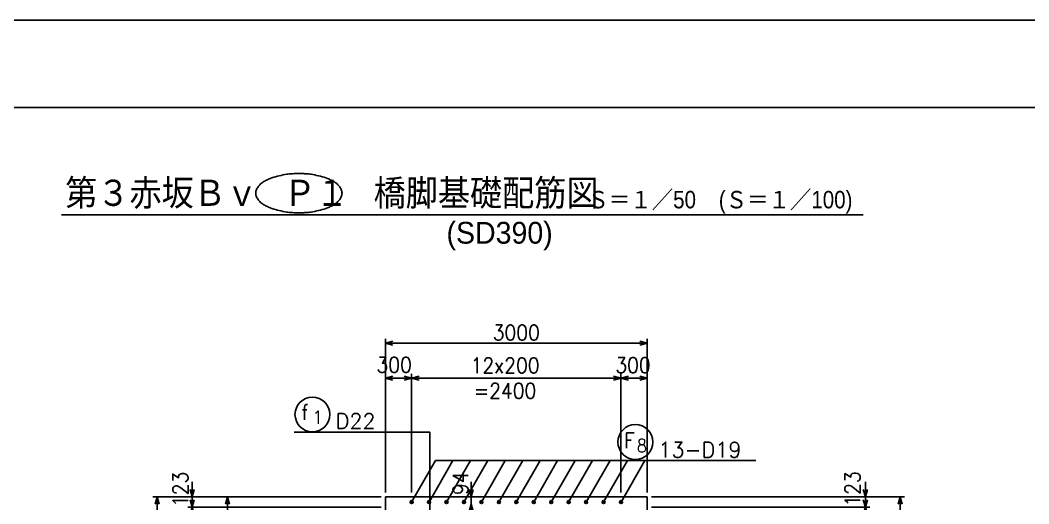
# Model space of a CAD drawing. Extents: x -859 to 41191, y 51716 to 81416.
# Drawn here: x 15574 to 27136, y 75872 to 81416 of the extents above; entities that cross this region are included whole.
import ezdxf
from ezdxf.enums import TextEntityAlignment as Align

# ---------------------------------------------------------------- set-up
doc = ezdxf.new("R2010")
doc.units = 0
doc.header["$LTSCALE"] = 300
doc.header["$MEASUREMENT"] = 0
doc.layers.get('0').update_dxf_attribs({"linetype": 'CONTINUOUS'})
doc.layers.get('DEFPOINTS').update_dxf_attribs({"linetype": 'CONTINUOUS'})
for name, color, linetype in [('丸ポチ', 2, 'CONTINUOUS'), ('寸法', 1, 'CONTINUOUS'), ('引き出し横', 1, 'CONTINUOUS'), ('引き出し縦', 1, 'CONTINUOUS'), ('枠', 7, 'CONTINUOUS'), ('構造', 3, 'CONTINUOUS'), ('記号', 2, 'CONTINUOUS'), ('記号-1', 2, 'CONTINUOUS')]:
    doc.layers.add(name, color=color, linetype=linetype)
doc.styles.add('MS明朝', font='MS PMincho.ttf')
doc.styles.add('romans', font='ROMANS.shx', dxfattribs={"width": 0.9, "bigfont": 'EXTFONT.shx'})
doc.styles.add('ｽﾀｲﾙ1', font='ROMANS.shx', dxfattribs={"bigfont": 'EXTFONT.shx'})
doc.dimstyles.new('ST-50', dxfattribs={"dimscale": 50, "dimtxt": 3.5, "dimasz": 1.7, "dimexe": 1, "dimexo": 1, "dimgap": 1, "dimtad": 0, "dimdec": 0, "dimzin": 0, "dimdsep": 46, "dimtxsty": 'romans', "dimblk": 'OPEN30', "dimcen": 1, "dimdle": 3, "dimclrd": 1, "dimclre": 1, "dimclrt": 3, "dimaunit": 1, "dimadec": 0, "dimazin": 0, "dimtfac": 1, "dimtdec": 0, "dimtmove": 2, "dimatfit": 3, "dimldrblk": 'OPEN30', "dimfxl": 0, "dimtvp": 0.7, "dimtolj": 1, "dimtzin": 0, "dimarcsym": 0})

# ---------------------------------------------------------------- blocks, each defined once
blk = doc.blocks.new('_Open30')
at = {"color": 0, "lineweight": -2}
for p, q in [((-1, 0.27), (0, 0)), ((0, 0), (-1, -0.27)), ((0, 0), (-1, 0))]:
    blk.add_line(p, q, dxfattribs=at)
blk = doc.blocks.new('*D6')
at = {"layer": 'DEFPOINTS', "color": 0, "linetype": 'Continuous'}
for p in [(22761, 75953), (25262, 75953), (22761, 75833)]:
    blk.add_point(p, dxfattribs=at)
at = {"layer": '寸法', "color": 1, "linetype": 'Continuous', "lineweight": -2}
for p, q in [((25262, 76038), (25262, 76123)), ((22811, 75953), (25312, 75953)), ((25262, 75833), (25262, 75953)), ((22811, 75833), (25312, 75833)), ((25262, 75748), (25262, 75663))]:
    blk.add_line(p, q, dxfattribs=at)
at = {"layer": '寸法', "color": 1, "linetype": 'Continuous', "lineweight": -2, "xscale": 85, "yscale": 85, "zscale": 85}
for p, rotation in [((25262, 75953), 270), ((25262, 75833), 90)]:
    blk.add_blockref('_Open30', p, dxfattribs=dict(at, rotation=rotation))
at = {"layer": '寸法', "color": 3, "linetype": 'Continuous', "insert": (25115, 76043), "char_height": 175, "attachment_point": 5, "rotation": 90, "style": 'romans'}
blk.add_mtext('\\A1;123', dxfattribs=at)
blk = doc.blocks.new('*D2')
at = {"layer": 'DEFPOINTS', "color": 0, "linetype": 'Continuous'}
for p in [(22761, 75953), (25662, 75953), (22761, 66853)]:
    blk.add_point(p, dxfattribs=at)
at = {"layer": '寸法', "color": 1, "linetype": 'Continuous', "lineweight": -2}
for p, q in [((22811, 75953), (25712, 75953)), ((25662, 66938), (25662, 75868)), ((22811, 66853), (25712, 66853))]:
    blk.add_line(p, q, dxfattribs=at)
at = {"layer": '寸法', "color": 1, "linetype": 'Continuous', "lineweight": -2, "xscale": 85, "yscale": 85, "zscale": 85}
for p, rotation in [((25662, 75953), 90), ((25662, 66853), 270)]:
    blk.add_blockref('_Open30', p, dxfattribs=dict(at, rotation=rotation))
at = {"layer": '寸法', "color": 3, "linetype": 'Continuous', "insert": (25540, 71403), "char_height": 175, "attachment_point": 5, "rotation": 90, "style": 'romans'}
blk.add_mtext('\\A1;9100', dxfattribs=at)
blk = doc.blocks.new('*D7')
at = {"layer": 'DEFPOINTS', "color": 0, "linetype": 'Continuous'}
for p in [(22761, 75833), (25262, 75833), (22761, 75652)]:
    blk.add_point(p, dxfattribs=at)
at = {"layer": '寸法', "color": 1, "linetype": 'Continuous', "lineweight": -2}
for p, q in [((25262, 75918), (25262, 76003)), ((22811, 75833), (25312, 75833)), ((25262, 75652), (25262, 75833)), ((22811, 75652), (25312, 75652)), ((25262, 75567), (25262, 75482))]:
    blk.add_line(p, q, dxfattribs=at)
at = {"layer": '寸法', "color": 1, "linetype": 'Continuous', "lineweight": -2, "xscale": 85, "yscale": 85, "zscale": 85}
for p, rotation in [((25262, 75833), 270), ((25262, 75652), 90)]:
    blk.add_blockref('_Open30', p, dxfattribs=dict(at, rotation=rotation))
at = {"layer": '寸法', "color": 3, "linetype": 'Continuous', "insert": (25118, 75481), "char_height": 175, "attachment_point": 5, "rotation": 90, "style": 'romans'}
blk.add_mtext('\\A1;177', dxfattribs=at)
blk = doc.blocks.new('*D8')
at = {"layer": 'DEFPOINTS', "color": 0, "linetype": 'Continuous'}
for p in [(17145, 75953), (19761, 75953), (19761, 66853)]:
    blk.add_point(p, dxfattribs=at)
at = {"layer": '寸法', "color": 1, "linetype": 'Continuous', "lineweight": -2}
for p, q in [((19711, 75953), (17095, 75953)), ((17145, 66938), (17145, 75868)), ((19711, 66853), (17095, 66853))]:
    blk.add_line(p, q, dxfattribs=at)
at = {"layer": '寸法', "color": 1, "linetype": 'Continuous', "lineweight": -2, "xscale": 85, "yscale": 85, "zscale": 85}
for p, rotation in [((17145, 75953), 90), ((17145, 66853), 270)]:
    blk.add_blockref('_Open30', p, dxfattribs=dict(at, rotation=rotation))
at = {"layer": '寸法', "color": 3, "linetype": 'Continuous', "insert": (17023, 71403), "char_height": 175, "attachment_point": 5, "rotation": 90, "style": 'romans'}
blk.add_mtext('\\A1;9100', dxfattribs=at)
blk = doc.blocks.new('*D13')
at = {"layer": 'DEFPOINTS', "color": 0, "linetype": 'Continuous'}
for p in [(17545, 75833), (19761, 75833), (19761, 75652)]:
    blk.add_point(p, dxfattribs=at)
at = {"layer": '寸法', "color": 1, "linetype": 'Continuous', "lineweight": -2}
for p, q in [((17545, 75918), (17545, 76003)), ((19711, 75833), (17495, 75833)), ((17545, 75652), (17545, 75833)), ((19711, 75652), (17495, 75652)), ((17545, 75567), (17545, 75482))]:
    blk.add_line(p, q, dxfattribs=at)
at = {"layer": '寸法', "color": 1, "linetype": 'Continuous', "lineweight": -2, "xscale": 85, "yscale": 85, "zscale": 85}
for p, rotation in [((17545, 75833), 270), ((17545, 75652), 90)]:
    blk.add_blockref('_Open30', p, dxfattribs=dict(at, rotation=rotation))
at = {"layer": '寸法', "color": 3, "linetype": 'Continuous', "insert": (17421, 75527), "char_height": 175, "attachment_point": 5, "rotation": 90, "style": 'romans'}
blk.add_mtext('\\A1;177', dxfattribs=at)
blk = doc.blocks.new('*D12')
at = {"layer": 'DEFPOINTS', "color": 0, "linetype": 'Continuous'}
for p in [(17545, 75953), (19761, 75953), (19761, 75833)]:
    blk.add_point(p, dxfattribs=at)
at = {"layer": '寸法', "color": 1, "linetype": 'Continuous', "lineweight": -2}
for p, q in [((17545, 76038), (17545, 76123)), ((19711, 75953), (17495, 75953)), ((17545, 75833), (17545, 75953)), ((19711, 75833), (17495, 75833)), ((17545, 75748), (17545, 75663))]:
    blk.add_line(p, q, dxfattribs=at)
at = {"layer": '寸法', "color": 1, "linetype": 'Continuous', "lineweight": -2, "xscale": 85, "yscale": 85, "zscale": 85}
for p, rotation in [((17545, 75953), 270), ((17545, 75833), 90)]:
    blk.add_blockref('_Open30', p, dxfattribs=dict(at, rotation=rotation))
at = {"layer": '寸法', "color": 3, "linetype": 'Continuous', "insert": (17411, 76037), "char_height": 175, "attachment_point": 5, "rotation": 90, "style": 'romans'}
blk.add_mtext('\\A1;123', dxfattribs=at)
blk = doc.blocks.new('*D14')
at = {"layer": 'DEFPOINTS', "color": 0, "linetype": 'Continuous'}
for p in [(22761, 77713), (19761, 75953), (22761, 75953)]:
    blk.add_point(p, dxfattribs=at)
at = {"layer": '寸法', "color": 1, "linetype": 'Continuous', "lineweight": -2}
for p, q in [((19761, 76003), (19761, 77763)), ((19846, 77713), (22676, 77713)), ((22761, 76003), (22761, 77763))]:
    blk.add_line(p, q, dxfattribs=at)
at = {"layer": '寸法', "color": 1, "linetype": 'Continuous', "lineweight": -2, "xscale": 85, "yscale": 85, "zscale": 85, "rotation": 180}
blk.add_blockref('_Open30', (19761, 77713), dxfattribs=at)
at = {"layer": '寸法', "color": 1, "linetype": 'Continuous', "lineweight": -2, "xscale": 85, "yscale": 85, "zscale": 85}
blk.add_blockref('_Open30', (22761, 77713), dxfattribs=at)
at = {"layer": '寸法', "color": 3, "linetype": 'Continuous', "insert": (21261, 77835), "char_height": 175, "attachment_point": 5, "style": 'romans'}
blk.add_mtext('\\A1;3000', dxfattribs=at)
blk = doc.blocks.new('*D15')
at = {"layer": 'DEFPOINTS', "color": 0, "linetype": 'Continuous'}
for p in [(22461, 77313), (20061, 75953), (22461, 75953)]:
    blk.add_point(p, dxfattribs=at)
at = {"layer": '寸法', "color": 1, "linetype": 'Continuous', "lineweight": -2}
for p, q in [((20061, 76003), (20061, 77363)), ((22461, 76003), (22461, 77363)), ((20146, 77313), (20678, 77313)), ((22376, 77313), (21588, 77313))]:
    blk.add_line(p, q, dxfattribs=at)
at = {"layer": '寸法', "color": 1, "linetype": 'Continuous', "lineweight": -2, "xscale": 85, "yscale": 85, "zscale": 85, "rotation": 180}
blk.add_blockref('_Open30', (20061, 77313), dxfattribs=at)
at = {"layer": '寸法', "color": 1, "linetype": 'Continuous', "lineweight": -2, "xscale": 85, "yscale": 85, "zscale": 85}
blk.add_blockref('_Open30', (22461, 77313), dxfattribs=at)
at = {"layer": '寸法', "color": 3, "linetype": 'Continuous', "insert": (21133, 77313), "char_height": 175, "attachment_point": 5, "style": 'romans'}
blk.add_mtext('\\A1;12x200\\P=2400', dxfattribs=at)
blk = doc.blocks.new('*D16')
at = {"layer": 'DEFPOINTS', "color": 0, "linetype": 'Continuous'}
for p in [(22761, 77313), (22461, 75953), (22761, 75953)]:
    blk.add_point(p, dxfattribs=at)
at = {"layer": '寸法', "color": 1, "linetype": 'Continuous', "lineweight": -2}
for p, q in [((22461, 76003), (22461, 77363)), ((22761, 76003), (22761, 77363)), ((22546, 77313), (22676, 77313))]:
    blk.add_line(p, q, dxfattribs=at)
at = {"layer": '寸法', "color": 1, "linetype": 'Continuous', "lineweight": -2, "xscale": 85, "yscale": 85, "zscale": 85, "rotation": 180}
blk.add_blockref('_Open30', (22461, 77313), dxfattribs=at)
at = {"layer": '寸法', "color": 1, "linetype": 'Continuous', "lineweight": -2, "xscale": 85, "yscale": 85, "zscale": 85}
blk.add_blockref('_Open30', (22761, 77313), dxfattribs=at)
at = {"layer": '寸法', "color": 3, "linetype": 'Continuous', "insert": (22599, 77461), "char_height": 175, "attachment_point": 5, "style": 'romans'}
blk.add_mtext('\\A1;300', dxfattribs=at)
blk = doc.blocks.new('*D17')
at = {"layer": 'DEFPOINTS', "color": 0, "linetype": 'Continuous'}
for p in [(20061, 77313), (19761, 75953), (20061, 75953)]:
    blk.add_point(p, dxfattribs=at)
at = {"layer": '寸法', "color": 1, "linetype": 'Continuous', "lineweight": -2}
for p, q in [((19761, 76003), (19761, 77363)), ((20061, 76003), (20061, 77363)), ((19846, 77313), (19976, 77313))]:
    blk.add_line(p, q, dxfattribs=at)
at = {"layer": '寸法', "color": 1, "linetype": 'Continuous', "lineweight": -2, "xscale": 85, "yscale": 85, "zscale": 85, "rotation": 180}
blk.add_blockref('_Open30', (19761, 77313), dxfattribs=at)
at = {"layer": '寸法', "color": 1, "linetype": 'Continuous', "lineweight": -2, "xscale": 85, "yscale": 85, "zscale": 85}
blk.add_blockref('_Open30', (20061, 77313), dxfattribs=at)
at = {"layer": '寸法', "color": 3, "linetype": 'Continuous', "insert": (19861, 77465), "char_height": 175, "attachment_point": 5, "style": 'romans'}
blk.add_mtext('\\A1;300', dxfattribs=at)
blk = doc.blocks.new('*D18')
at = {"layer": 'DEFPOINTS', "color": 0, "linetype": 'Continuous'}
for p in [(20745, 75953), (20745, 75953), (20745, 75869)]:
    blk.add_point(p, dxfattribs=at)
at = {"layer": '寸法', "color": 1, "linetype": 'Continuous', "lineweight": -2}
for p, q in [((20745, 76038), (20745, 76123)), ((20745, 75869), (20745, 75953)), ((20745, 75784), (20745, 75699))]:
    blk.add_line(p, q, dxfattribs=at)
at = {"layer": '寸法', "color": 1, "linetype": 'Continuous', "lineweight": -2, "xscale": 85, "yscale": 85, "zscale": 85}
for p, rotation in [((20745, 75953), 270), ((20745, 75869), 90)]:
    blk.add_blockref('_Open30', p, dxfattribs=dict(at, rotation=rotation))
at = {"layer": '寸法', "color": 3, "linetype": 'Continuous', "insert": (20623, 76108), "char_height": 175, "attachment_point": 5, "rotation": 90, "style": 'romans'}
blk.add_mtext('\\A1;94', dxfattribs=at)
blk = doc.blocks.new('*D86')
at = {"color": 1, "linetype": 'Continuous', "lineweight": -2}
for p, q in [((19711, 75953), (17902, 75953)), ((17952, 73738), (17952, 75868)), ((18932, 73653), (17902, 73653))]:
    blk.add_line(p, q, dxfattribs=at)
at = {"layer": 'DEFPOINTS', "color": 0, "linetype": 'Continuous'}
for p in [(17952, 75953), (19761, 75953), (18982, 73653)]:
    blk.add_point(p, dxfattribs=at)
at = {"color": 1, "linetype": 'Continuous', "lineweight": -2, "xscale": 85, "yscale": 85, "zscale": 85}
for p, rotation in [((17952, 75953), 90), ((17952, 73653), 270)]:
    blk.add_blockref('_Open30', p, dxfattribs=dict(at, rotation=rotation))
at = {"color": 3, "linetype": 'Continuous', "insert": (17830, 74803), "char_height": 175, "attachment_point": 5, "rotation": 90, "style": 'romans'}
blk.add_mtext('\\A1;2300', dxfattribs=at)

msp = doc.modelspace()

# ---------------------------------------------------------------- linework, layer by layer
at = {"layer": '丸ポチ', "linetype": 'Continuous'}
for centre, radius in [((20061.3, 75893), 17.5), ((20061.3, 75893), 8.75), ((20261.3, 75893), 17.5), ((20261.3, 75893), 8.75), ((20461.3, 75893), 17.5), ((20461.3, 75893), 8.75), ((20661.3, 75893), 17.5), ((20661.3, 75893), 8.75), ((20861.3, 75893), 17.5), ((20861.3, 75893), 8.75), ((21061.3, 75893), 17.5), ((21061.3, 75893), 8.75), ((21261.3, 75893), 17.5), ((21261.3, 75893), 8.75), ((21461.3, 75893), 17.5), ((21461.3, 75893), 8.75), ((21661.3, 75893), 17.5), ((21661.3, 75893), 8.75), ((21861.3, 75893), 17.5), ((21861.3, 75893), 8.75), ((22061.3, 75893), 17.5), ((22061.3, 75893), 8.75), ((22261.3, 75893), 17.5), ((22261.3, 75893), 8.75), ((22461.3, 75893), 17.5), ((22461.3, 75893), 8.75)]:
    msp.add_circle(centre, radius, dxfattribs=at)
at = {"layer": '寸法', "linetype": 'Continuous'}
msp.add_line((20290, 77312.5), (21587.5, 77312.5), dxfattribs=at)
at = {"layer": '引き出し横', "linetype": 'Continuous'}
for p, q in [((20261.3, 75893), (20535.2, 76367.6)), ((20461.3, 75893), (20735.2, 76367.6)), ((20661.3, 75893), (20935.2, 76367.6)), ((20861.3, 75893), (21135.2, 76367.6)), ((21061.3, 75893), (21335.2, 76367.6)), ((21261.3, 75893), (21535.2, 76367.6)), ((21461.3, 75893), (21735.2, 76367.6)), ((21661.3, 75893), (21935.2, 76367.6)), ((21861.3, 75893), (22135.2, 76367.6)), ((22061.3, 75893), (22335.2, 76367.6)), ((22261.3, 75893), (22535.2, 76367.6)), ((22461.3, 75893), (22735.2, 76367.6))]:
    msp.add_line(p, q, dxfattribs=at)
at = {"layer": '引き出し横', "linetype": 'Continuous', "flags": 128}
msp.add_lwpolyline([(20061.3, 75893), (20335.2, 76367.6), (24007.3, 76367.6)], dxfattribs=at)
at = {"layer": '引き出し横', "linetype": 'Continuous'}
msp.add_circle((22626.5, 76580.1), 200, dxfattribs=at)
at = {"layer": '引き出し縦', "color": 1, "linetype": 'Continuous', "flags": 128}
msp.add_lwpolyline([(18715.5, 76693.8), (20268.6, 76693.8)], dxfattribs=at)
at = {"layer": '引き出し縦', "linetype": 'Continuous', "flags": 128}
msp.add_lwpolyline([(20268.6, 68043.2), (20268.6, 76693.8)], dxfattribs=at)
at = {"layer": '引き出し縦', "color": 1, "linetype": 'Continuous'}
msp.add_circle((18924.2, 76896.3), 200, dxfattribs=at)
at = {"layer": '枠', "color": 1, "linetype": 'Continuous', "flags": 128}
msp.add_lwpolyline([(-859.4, 81415.6), (-859.4, 51715.6), (41190.6, 51715.6), (41190.6, 81415.6), (-859.4, 81415.6)], dxfattribs=at)
at = {"layer": '枠', "color": 2, "linetype": 'Continuous', "flags": 128}
msp.add_lwpolyline([(640.6, 52715.6), (640.6, 80415.6), (40190.6, 80415.6), (40190.6, 52715.6), (640.6, 52715.6)], dxfattribs=at)
at = {"layer": '構造', "linetype": 'Continuous'}
for p, q in [((19761.3, 75952.5), (22761.3, 75952.5)), ((19761.3, 75952.5), (19761.3, 68852.5)), ((22761.3, 75952.5), (22761.3, 66852.5))]:
    msp.add_line(p, q, dxfattribs=at)
at = {"layer": '記号-1', "linetype": 'Continuous'}
msp.add_line((25235.4, 79185.9), (16047.2, 79185.9), dxfattribs=at)
at = {"layer": '記号-1', "color": 4, "linetype": 'Continuous', "flags": 128}
msp.add_lwpolyline([(19263.8, 79432.9), (19263.1, 79443.6), (19261.1, 79454.2), (19257.9, 79464.6), (19253.8, 79474.8), (19248.7, 79484.7), (19243, 79494.4), (19236.6, 79503.8), (19229.9, 79512.8), (19222.8, 79521.4), (19215.6, 79529.7), (19207.7, 79538), (19199.1, 79545.7), (19190.1, 79552.8), (19180.6, 79559.5), (19170.8, 79565.7), (19160.7, 79571.6), (19150.4, 79577.1), (19139.9, 79582.3), (19129.3, 79587.2), (19118.8, 79592), (19098.7, 79600.4), (19078.2, 79608.1), (19057.4, 79615), (19036.5, 79621.3), (19015.3, 79627), (18994, 79632.2), (18972.5, 79636.9), (18951, 79641.2), (18929.4, 79645.1), (18907.8, 79648.8), (18894.1, 79650.9), (18880.2, 79652.7), (18866.4, 79654.1), (18852.5, 79655.3), (18838.5, 79656.2), (18824.6, 79656.9), (18810.6, 79657.4), (18796.7, 79657.7), (18782.7, 79657.8), (18768.8, 79657.9), (18754.8, 79657.8), (18740.9, 79657.7), (18726.9, 79657.4), (18713, 79656.9), (18699, 79656.2), (18685.1, 79655.3), (18671.2, 79654.1), (18657.3, 79652.7), (18643.5, 79650.9), (18629.7, 79648.8), (18608.2, 79645.1), (18586.6, 79641.2), (18565.1, 79636.9), (18543.6, 79632.2), (18522.3, 79627), (18501.1, 79621.3), (18480.1, 79615), (18459.4, 79608.1), (18438.9, 79600.4), (18418.8, 79592), (18408.2, 79587.2), (18397.7, 79582.3), (18387.2, 79577.1), (18376.9, 79571.6), (18366.8, 79565.7), (18357, 79559.5), (18347.5, 79552.8), (18338.5, 79545.7), (18329.9, 79538), (18321.9, 79529.7), (18314.7, 79521.4), (18307.7, 79512.8), (18300.9, 79503.8), (18294.6, 79494.4), (18288.8, 79484.7), (18283.8, 79474.8), (18279.6, 79464.6), (18276.5, 79454.2), (18274.5, 79443.6), (18273.8, 79432.9), (18274.5, 79422.2), (18276.5, 79411.6), (18279.6, 79401.2), (18283.8, 79391), (18288.8, 79381), (18294.6, 79371.4), (18300.9, 79362), (18307.7, 79353), (18314.7, 79344.4), (18321.9, 79336.1), (18329.9, 79327.8), (18338.5, 79320.1), (18347.5, 79313), (18357, 79306.3), (18366.8, 79300.1), (18376.9, 79294.2), (18387.2, 79288.7), (18397.7, 79283.5), (18408.2, 79278.6), (18418.8, 79273.8), (18438.9, 79265.3), (18459.4, 79257.7), (18480.1, 79250.7), (18501.1, 79244.5), (18522.3, 79238.8), (18543.6, 79233.6), (18565.1, 79228.9), (18586.6, 79224.6), (18608.2, 79220.6), (18629.7, 79217), (18643.5, 79214.9), (18657.3, 79213.1), (18671.2, 79211.6), (18685.1, 79210.5), (18699, 79209.6), (18713, 79208.9), (18726.9, 79208.4), (18740.9, 79208.1), (18754.8, 79207.9), (18768.8, 79207.9), (18782.7, 79207.9), (18796.7, 79208.1), (18810.6, 79208.4), (18824.6, 79208.9), (18838.5, 79209.6), (18852.5, 79210.5), (18866.4, 79211.6), (18880.2, 79213.1), (18894.1, 79214.9), (18907.8, 79217), (18929.4, 79220.6), (18951, 79224.6), (18972.5, 79228.9), (18994, 79233.6), (19015.3, 79238.8), (19036.5, 79244.5), (19057.4, 79250.7), (19078.2, 79257.7), (19098.7, 79265.3), (19118.8, 79273.8), (19129.3, 79278.6), (19139.9, 79283.5), (19150.4, 79288.7), (19160.7, 79294.2), (19170.8, 79300.1), (19180.6, 79306.3), (19190.1, 79313), (19199.1, 79320.1), (19207.7, 79327.8), (19215.6, 79336.1), (19222.8, 79344.4), (19229.9, 79353), (19236.6, 79362), (19243, 79371.4), (19248.7, 79381), (19253.8, 79391), (19257.9, 79401.2), (19261.1, 79411.6), (19263.1, 79422.2), (19263.8, 79432.9)], dxfattribs=at)

# ---------------------------------------------------------------- texts
at = {"layer": '引き出し横', "color": 3, "style": 'ｽﾀｲﾙ1', "width": 0.9}
for s, height, p in [('F', 175, (22496.2, 76511.7)), ('8', 150, (22643.4, 76464.5))]:
    msp.add_text(s, height=height, dxfattribs=at).set_placement(p)
at = {"layer": '引き出し横', "color": 3, "style": 'romans'}
msp.add_text('13-D19', height=175, dxfattribs=at).set_placement((22889.6, 76404.4))
at = {"layer": '引き出し縦', "color": 3, "style": 'ｽﾀｲﾙ1', "width": 0.9}
for s, height, p in [('f', 175, (18798.4, 76833.8)), ('1', 150, (18926, 76788.6))]:
    msp.add_text(s, height=height, dxfattribs=at).set_placement(p)
at = {"layer": '引き出し縦', "color": 3, "style": 'romans'}
msp.add_text('D22', height=175, dxfattribs=at).set_placement((19190.3, 76733.9))
at = {"layer": '記号', "color": 2, "style": 'MS明朝', "width": 0.9}
msp.add_text('Ｓ＝１／50    (Ｓ＝１／100)', height=200, dxfattribs=at).set_placement((23595.6, 79258.9), align=Align.CENTER)
at = {"layer": '記号-1', "style": 'MS明朝', "width": 0.9}
msp.add_text('第３赤坂Ｂｖ   Ｐ１   橋脚基礎配筋図', height=300, dxfattribs=at).set_placement((19146.9, 79287.2), align=Align.CENTER)
at = {"layer": '記号-1', "style": 'MS明朝'}
msp.add_text('(SD390)', height=250, dxfattribs=at).set_placement((20460.9, 78854))

# ---------------------------------------------------------------- dimensions: what is measured, and where the dimension line sits
at = {"linetype": 'Continuous'}
dim = msp.add_linear_dim(base=(17952.4, 75952.5), p1=(18981.9, 73652.5), p2=(19761.3, 75952.5), angle=90, dimstyle='ST-50', dxfattribs=at)
dim.commit()
dim.dimension.update_dxf_attribs({"geometry": '*D86', "text_midpoint": (17829.9, 74802.5)})
at = {"layer": '寸法', "linetype": 'Continuous'}
dim = msp.add_linear_dim(base=(22761.3, 77712.5), p1=(19761.3, 75952.5), p2=(22761.3, 75952.5), dimstyle='ST-50', dxfattribs=at)
dim.commit()
dim.dimension.update_dxf_attribs({"geometry": '*D14', "text_midpoint": (21261.3, 77835)})
for base, p1, p2, picture, middle in [((20061.3, 77312.5), (19761.3, 75952.5), (20061.3, 75952.5), '*D17', (19861.3, 77465.2)), ((22761.3, 77312.5), (22461.3, 75952.5), (22761.3, 75952.5), '*D16', (22598.6, 77460.6))]:
    dim = msp.add_linear_dim(base=base, p1=p1, p2=p2, dimstyle='ST-50', dxfattribs=at)
    dim.commit()
    dim.dimension.update_dxf_attribs({"geometry": picture, "text_midpoint": middle, "dimtype": 160})
dim = msp.add_linear_dim(base=(22461.3, 77312.5), p1=(20061.3, 75952.5), p2=(22461.3, 75952.5), text='12x200\\P=<>', dimstyle='ST-50', dxfattribs=at)
dim.commit()
dim.dimension.update_dxf_attribs({"geometry": '*D15', "text_midpoint": (21132.5, 77312.5), "dimtype": 160})
for base, p1, p2, text, picture, middle in [((17545.5, 75952.5), (19761.3, 75833.3), (19761.3, 75952.5), '123', '*D12', (17410.7, 76037.1)), ((20745.1, 75952.5), (20745.1, 75869), (20745.1, 75952.5), '94', '*D18', (20622.6, 76107.6)), ((25262.4, 75952.5), (22761.3, 75833.3), (22761.3, 75952.5), '123', '*D6', (25115.3, 76043))]:
    dim = msp.add_linear_dim(base=base, p1=p1, p2=p2, angle=90, text=text, dimstyle='ST-50', dxfattribs=at)
    dim.commit()
    dim.dimension.update_dxf_attribs({"geometry": picture, "text_midpoint": middle, "dimtype": 160})
for base, p1, p2, picture, middle in [((17545.5, 75833.3), (19761.3, 75652.3), (19761.3, 75833.3), '*D13', (17421.1, 75526.6)), ((25262.4, 75833.3), (22761.3, 75652.3), (22761.3, 75833.3), '*D7', (25118.4, 75480.7))]:
    dim = msp.add_linear_dim(base=base, p1=p1, p2=p2, angle=90, text='177', dimstyle='ST-50', override={"dimblk1": 'NONE', "dimblk2": 'NONE', "dimsah": 1}, dxfattribs=at)
    dim.commit()
    dim.dimension.update_dxf_attribs({"geometry": picture, "text_midpoint": middle, "dimtype": 160})
for base, p1, p2, picture, middle in [((17145.5, 75952.5), (19761.3, 66852.5), (19761.3, 75952.5), '*D8', (17023, 71402.5)), ((25662.4, 75952.5), (22761.3, 66852.5), (22761.3, 75952.5), '*D2', (25539.9, 71402.5))]:
    dim = msp.add_linear_dim(base=base, p1=p1, p2=p2, angle=90, dimstyle='ST-50', dxfattribs=at)
    dim.commit()
    dim.dimension.update_dxf_attribs({"geometry": picture, "text_midpoint": middle})

doc.saveas('drawing.dxf')
